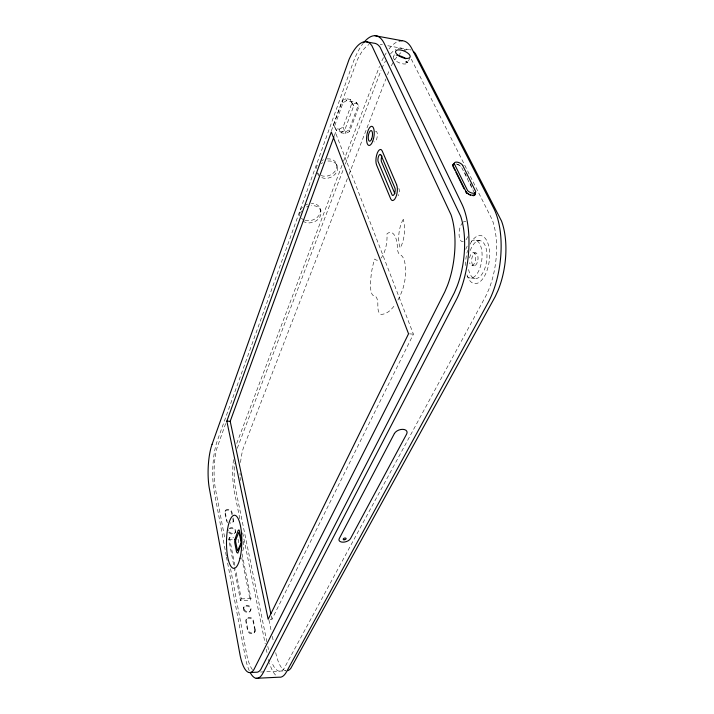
<?xml version="1.0" encoding="UTF-8"?>
<svg xmlns="http://www.w3.org/2000/svg" width="714" height="714" viewBox="0 0 714 714"><rect width="100%" height="100%" fill="white"/><g stroke="black" fill="none" stroke-linecap="round" stroke-linejoin="round"><path stroke-width="0.54" stroke-dasharray="3.57 2.68" d="M242.778 550.86L244.018 546.183L242.992 539.097M237.262 448.321L343.773 168.227M333.42 124.923L342.202 100.603L345.603 98.639L350.199 99.371L353.76 105.77L344.505 130.724L340.685 132.768L339.275 129.172L335.776 128.645L333.42 124.923L336.589 130.76L345.183 132.028L348.994 129.993L358.321 105.083L356.286 102.289L346.46 100.728L343.05 102.691L334.241 127.03M225.678 423.554L217.092 447.669A32.184 9.005 -88.2 0 0 215.209 487.617L224.999 539.284M331.376 130.867L356.946 60.806A50.257 18.091 -80.7 0 1 368.879 44.589M334.322 135.722L335.464 132.59L333.402 132.286M339.275 129.172L343.077 127.137L352.27 102.209M340.685 132.768L345.772 133.527L349.592 131.483L358.946 106.564L358.321 105.083M341.988 165.371L237.45 441.493A37.11 11.049 -88.2 0 0 236.289 444.965M343.568 161.203L379.464 66.384M345.362 164.059L381.053 70.347M393.584 56.576L394.306 54.71M347.37 178.598L243.179 448.517A31.889 9.657 -88.3 0 0 240.457 463.627M348.976 174.448L385.899 78.942M387.506 74.791L388.711 71.677M225.08 511.447L225.383 510.68M408.524 61.002L409.631 58.218M232.978 522.05L233.291 521.282M242.064 553.894L250.998 598.662L250.212 600.358L240.493 600.554L228.739 539.24L229.444 537.508L233.603 537.508M235.093 532.76L235.415 532.001M381.919 68.374L383.222 65.402A49.766 18.992 -80.3 0 1 385.524 60.993M240.493 600.554L241.261 598.859L235.638 569.665M243.661 607.685L244.001 606.945M246.009 619.85L246.348 619.109M250.498 610.782L250.846 610.033M254.693 632.015L255.05 631.283M270.079 619.261L272.007 619.208L413.424 334.161L335.464 132.59M260.539 672.017L285.993 670.839A36.78 12.013 88.6 0 1 276.023 654.095L275.256 650.329M241.261 598.859L250.998 598.662M228.739 539.24L236.004 539.249M409.524 333.857L413.424 334.161M471.365 278.058L476.193 278.54M472.132 265.563L474.426 265.804M473.739 252.738L476.033 252.988A6.506 3.133 -82.6 0 1 476.836 263.528A6.506 3.133 -82.6 0 1 471.659 261.547A6.506 3.133 -82.6 0 1 476.033 252.988M476.086 240.332L480.924 240.886M350.199 99.371L351.681 102.932L356.911 103.771L358.946 106.564M380.223 44.357L382.383 44.75M387.791 45.732L408.685 49.543M351.681 102.932L353.76 105.77M411.335 59.173L492.303 219.93A56.986 27.096 -82.7 0 1 488.733 289.652L485.966 295.766L284.02 668.563A36.869 11.835 88.7 0 1 271.65 661.905M464.635 172.574L467.572 178.42M470.017 183.293L472.954 189.139M461.744 167.656L473.935 191.977M302.932 221.135A10.871 8.354 -19.3 0 0 319.631 217.672L321.3 213.245L320.131 209.086A10.871 8.354 -19.3 0 0 311.143 205.659M356.286 102.289L356.911 103.771M345.603 98.639L346.46 100.728M342.202 100.603L343.05 102.691M348.994 129.993L349.592 131.483M345.183 132.028L345.772 133.527M343.077 127.137L344.505 130.724M335.776 128.645L336.589 130.76M336.624 164.434L337.419 166.558M320.22 208.667L321.068 211.058M398.867 188.407L399.18 189.442A4.596 1.865 -82 0 1 398.091 195.85M271.32 615.95L272.007 619.208M268.928 620.038L271.427 631.997M272.337 636.344L273.471 641.779M266.92 642.011L235.406 487.992A31.951 9.514 -88.2 0 1 234.567 463.466M267.812 646.375L268.482 649.642M239.815 518.712L234.96 494.775A37.11 11.049 -88.2 0 1 233.469 459.62M242.689 532.858L265.215 643.823M266.322 649.267L266.982 652.525M238.074 539.249L239.163 544.702M241.76 557.795L250.212 600.358M232.318 514.071L231.934 512.143A3.499 2.704 21 0 0 228.025 509.305A3.499 2.704 21 0 0 225.205 512.081L226.695 519.81A3.525 2.731 21.3 0 0 227.427 521.247M233.085 517.936L233.46 519.863A3.525 2.731 21.3 0 1 230.64 522.693M232.005 514.839L231.631 512.911A3.499 2.704 21 0 0 227.712 510.073A3.499 2.704 21 0 0 224.901 512.848L226.392 520.577A3.516 2.731 21.3 0 0 227.775 522.603M232.773 518.703L233.157 520.631A3.516 2.731 21.3 0 1 230.336 523.46M229.444 537.508L234.808 565.363M230.56 568.728L246.892 655.265A37.173 11.228 89 0 0 253.068 670.41M226.276 555.849L214.762 494.454A37.378 10.46 -88.2 0 1 217.297 440.797L353.376 61.832A57.655 20.76 -80.7 0 1 363.114 43.384M226.481 556.938L244.59 653.408A43.17 13.039 89 0 0 249.382 670.928M470.276 250.48A19.099 9.228 -82.6 0 1 484.958 245.116A19.099 9.228 -82.6 0 1 481.763 274.515A19.099 9.228 -82.6 0 1 468.357 268.107M240.359 480.486A31.889 9.657 -88.3 0 1 240.163 477.407M240.091 475.31A31.889 9.657 -88.3 0 1 240.065 473.195M391.352 65.831A49.623 19.251 -80.1 0 1 393.236 62.359M394.708 59.976A49.623 19.251 -80.1 0 1 396.975 56.817M398.921 54.576A49.623 19.251 -80.1 0 1 400.893 52.72M403.526 50.881A49.623 19.251 -80.1 0 1 411.112 50.087M380.99 258.111A19.171 7.631 -83.3 0 0 386.952 233.88A21.839 8.907 -83.5 0 1 397.448 248.784A10.157 4.239 -83.1 0 0 399.778 254.577A19.171 8.015 -83.9 0 1 405.186 264.814A25.195 10.487 -84 0 1 402.214 290.625A55.728 22.652 -83.6 0 1 397.519 300.764M377.483 260.208A19.171 7.631 -83.3 0 1 374.734 259.039A35.834 14.637 -84.1 0 0 370.611 287.608A11.478 4.596 -84.3 0 0 374.377 295.935A10.371 4.168 -84.8 0 1 377.849 305.431A9.701 3.963 -84.7 0 0 381.089 314.303A55.728 22.652 -83.6 0 0 395.217 304.467M470.062 244.215A24.222 11.71 -82.6 0 1 487.537 242.323A24.222 11.71 -82.6 0 1 483.583 277.657A24.222 11.71 -82.6 0 1 466.733 274.006M465.59 265.528A24.222 11.71 -82.6 0 1 467.634 250.382M467.661 236.62A10.282 4.802 -82 0 1 465.894 239.922M463.332 241.76A10.282 4.802 -82 0 1 459.084 235.236A10.282 4.802 -82 0 1 462.038 223.384M463.279 222.108A10.282 4.802 -82 0 1 465.831 221.518M398.269 48.382A49.766 18.992 -80.3 0 1 405.409 49.998M390.496 53.88A49.766 18.992 -80.3 0 1 395.69 49.462M381.91 60.779A57.093 21.795 -80.3 0 1 383.65 57.343M384.543 55.719A57.093 21.795 -80.3 0 1 386.194 52.97M389.05 48.927A57.093 21.795 -80.3 0 1 398.162 41.412M229.676 528.797A3.543 2.776 21.7 0 1 234.87 530.341A3.543 2.776 21.7 0 1 233.005 534.161A3.543 2.776 21.7 0 1 228.453 531.296M228.426 530.547A3.543 2.776 21.7 0 1 228.632 529.85M275.559 675.042A42.813 13.745 88.7 0 1 269.499 663.261M269.169 662.181A42.813 13.745 88.7 0 1 268.428 659.459M375.484 131.358A5.4 2.035 -81.3 0 1 377.269 136.329A5.4 2.035 -81.3 0 1 374.314 141.934M471.24 241.261A19.135 9.166 -82.6 0 1 481.798 260.057A19.135 9.166 -82.6 0 1 466.902 276.122M465.742 249.311A19.135 9.166 -82.6 0 1 467.804 245.125M469.571 257.933A6.515 3.124 -82.6 0 1 474.48 253.265A6.515 3.124 -82.6 0 1 474.515 263.314A6.515 3.124 -82.6 0 1 469.589 262.761M327.913 161.016A10.558 8.354 -22.2 0 1 337.624 167.942A10.558 8.354 -22.2 0 1 328.654 178.018A10.558 8.354 -22.2 0 1 317.328 172.904M321.148 163.693A10.558 8.354 -22.2 0 1 322.674 162.676M327.128 158.892A10.531 8.354 -22.2 0 1 336.339 168.843A10.531 8.354 -22.2 0 1 321.05 175.528M319.006 174.368A10.531 8.354 -22.2 0 1 317.48 172.752M316.338 168.566A10.531 8.354 -22.2 0 1 317.953 164.095M321.898 160.543A10.531 8.354 -22.2 0 1 323.567 159.749M300.532 213.129A10.871 8.354 -19.3 0 1 301.683 210.942M306.574 206.935A10.871 8.354 -19.3 0 1 308.359 206.239M305.155 220.358A10.844 8.354 -19.3 0 0 318.908 215.521L320.568 211.103L319.399 206.935A10.844 8.354 -19.3 0 0 311.349 203.454M304.36 220.099A10.844 8.354 -19.3 0 1 302.754 206.819M305.03 205.213A10.844 8.354 -19.3 0 1 307.645 204.088M456.076 163.979A5.194 2.544 24.5 0 1 459.762 165.336M405.971 63.921A7.774 3.391 22.3 0 1 394.967 60.155A7.774 3.391 22.3 0 1 396.922 55.433M229.373 528.485A3.552 2.776 21.7 0 1 235.031 529.342A3.552 2.776 21.7 0 1 233.032 533.429A3.552 2.776 21.7 0 1 228.739 529.779M457.344 164.532A4.668 2.285 24.5 0 1 461.226 166.897M255.201 629.596L253.416 620.564A3.793 3.159 26.7 0 0 249.159 617.378A3.793 3.159 26.7 0 0 246.187 620.769L247.936 629.828A3.811 3.195 27.4 0 0 252.221 633.059A3.811 3.195 27.4 0 0 255.201 629.596M254.844 630.337L253.059 621.305A3.784 3.159 26.7 0 0 248.811 618.119A3.784 3.159 26.7 0 0 245.839 621.51L247.579 630.569A3.811 3.195 27.4 0 0 251.863 633.791A3.811 3.195 27.4 0 0 254.844 630.337M403.205 219.51A18.832 7.908 -82.8 0 0 400.215 247.972A19.358 7.961 -83 0 0 403.205 219.51M243.777 610.167A3.748 3.106 25.9 0 0 250.061 611.461A3.748 3.106 25.9 0 0 247.383 606.088A3.748 3.106 25.9 0 0 243.777 610.167M244.126 609.426A3.757 3.106 25.9 0 0 250.409 610.72A3.757 3.106 25.9 0 0 247.722 605.347A3.757 3.106 25.9 0 0 244.126 609.426"/><path stroke-width="1.07" d="M226.829 421.144L331.332 131.974L408.551 333.786L268.152 619.315L226.829 421.144L230.203 421.287L333.947 136.776M256.219 678.3L279.326 677.184A42.813 13.745 88.7 0 0 286.609 671.651L488.849 301.237A65.376 31.095 -82.7 0 0 493.615 208.077L411.835 48.623A57.093 21.795 -80.3 0 0 399.144 41.082M249.231 672.543L256.139 672.222A37.173 11.228 89 0 0 260.699 669.625L454.309 292.802L456.969 286.6A57.647 25.891 -83 0 0 460.592 216.039L380.08 47.195A50.257 18.091 -80.7 0 0 373.725 43.17L365.613 41.689M374.948 35.7L402.027 40.716M453.006 166.407L454.934 170.316M455.898 172.261L464.082 188.862M394.869 193.699L381.33 161.337A4.471 1.731 -81.6 0 1 381.936 155.964M474.426 192.95L474.667 193.708A4.793 2.401 25.1 0 1 472.73 195.395M230.203 421.287L270.865 613.772M287.653 670.687A36.78 12.013 88.6 0 0 290.857 668.25L495.204 296.631L497.997 290.544A56.79 27.435 -82.6 0 0 501.54 221.072L415.459 53.604A49.623 19.251 -80.1 0 0 413.388 51.444M250.159 672.49A43.17 13.039 89 0 0 263.145 672.74L457.049 298.318A66.134 29.72 -83 0 0 461.887 204.034L384.266 43.572A57.655 20.76 -80.7 0 0 363.676 42.679M475.113 192.61A5.337 2.669 25.1 0 1 472.052 195.252A5.337 2.669 25.1 0 1 465.733 191.361M454.184 163.64A5.194 2.544 24.4 0 0 453.203 165.978L466.519 192.637A4.793 2.401 25.1 0 0 467.295 193.396M473.98 195.547A5.328 2.669 25.1 0 1 473.007 195.725M466.965 193.512A5.328 2.669 25.1 0 1 466.108 192.655M474.908 193.039A5.328 2.669 25.1 0 1 474.685 195.154M470.544 195.1A4.793 2.401 25.1 0 1 468.268 194.092M453.256 165.773A4.668 2.285 24.5 0 1 454.354 164.363M398.662 55.612A7.774 3.391 22.3 0 1 405.722 58.744M452.765 165.63A5.194 2.544 24.5 0 1 453.988 164.059M234.835 539.498L234.736 541.319A4.828 1.937 -83.9 0 0 234.888 543.425L236.388 551.083A4.864 1.964 -84.1 0 0 236.95 552.6L237.851 553.1L241.564 543.015A4.525 0.803 85.6 0 0 241.171 539.445L239.627 531.751A4.498 0.794 85.7 0 0 238.958 529.94L238.199 530.306L234.835 539.498M235.682 540.052L235.674 540.275A2.392 0.857 -86.1 0 0 235.691 541.801L237.271 549.834A2.41 0.866 -86.3 0 0 237.717 550.628L240.966 543.122A2.053 0.455 87.6 0 0 240.886 541.096L239.27 533.037A2.035 0.455 87.7 0 0 238.824 532.421L235.682 540.052M407.489 62.368C405.231 63.332 405.65 60.092 407.489 62.368M212.058 444.331L211.067 447.482A32.255 8.854 -88.1 0 0 209.175 487.51L240.145 655.532A37.262 11.049 89.1 0 0 253.72 669.937L444.777 291.91L447.419 285.689A57.843 25.526 -83.1 0 0 451.061 214.86L371.869 45.705A50.399 17.814 -80.8 0 0 349.066 59.432L212.058 444.331M394.387 433.55L339.257 538.588A6.105 3.311 -15.7 0 0 342.979 542.176A6.105 3.311 -15.7 0 0 350.512 538.597L406.641 434.041A6.792 4.079 -18.7 0 0 402.874 429.346A6.792 4.079 -18.7 0 0 394.387 433.55M462.743 165.532L462.226 164.773A4.677 2.285 24.4 0 0 457.21 162.158A4.677 2.285 24.4 0 0 454.247 163.64L467.554 190.486A4.802 2.401 25.1 0 0 472.722 193.199A4.802 2.401 25.1 0 0 475.72 191.566L462.743 165.532M381.142 155.322L380.749 154.679A4.302 1.651 -81.6 0 0 378.616 156.196A4.302 1.651 -81.6 0 0 378.036 161.373L392.182 195.136A4.418 1.776 -82.1 0 0 394.449 193.726A4.418 1.776 -82.1 0 0 395.056 188.38L381.142 155.322M396.627 184.703L382.222 151.02A8.639 3.311 -81.6 0 0 377.313 153.037A8.639 3.311 -81.6 0 0 376.581 164.952L390.638 198.742A8.88 3.57 -82.1 0 0 395.886 197.073A8.88 3.57 -82.1 0 0 396.627 184.703M372.717 141.256A9.684 3.606 -81.4 0 0 371.905 126.324A9.684 3.606 -81.4 0 0 366.585 140.087A9.684 3.606 -81.4 0 0 372.717 141.256M371.673 138.909A5.409 2.017 -81.4 0 0 371.226 130.555A5.409 2.017 -81.4 0 0 368.245 138.221A5.409 2.017 -81.4 0 0 371.673 138.909M240.011 558.223A26.57 7.667 -89.3 0 0 235.531 515.499A26.57 7.667 -89.3 0 0 226.936 551.672A26.57 7.667 -89.3 0 0 240.011 558.223M397.814 55.13A7.809 3.374 22.3 0 0 409.997 57.29A7.809 3.374 22.3 0 0 400.768 50.034A7.809 3.374 22.3 0 0 397.814 55.13M343.862 539.757A1.499 0.812 -15.7 0 0 346.129 538.686A1.499 0.812 -15.7 0 0 344.032 538.285A1.499 0.812 -15.7 0 0 343.862 539.757"/></g></svg>
